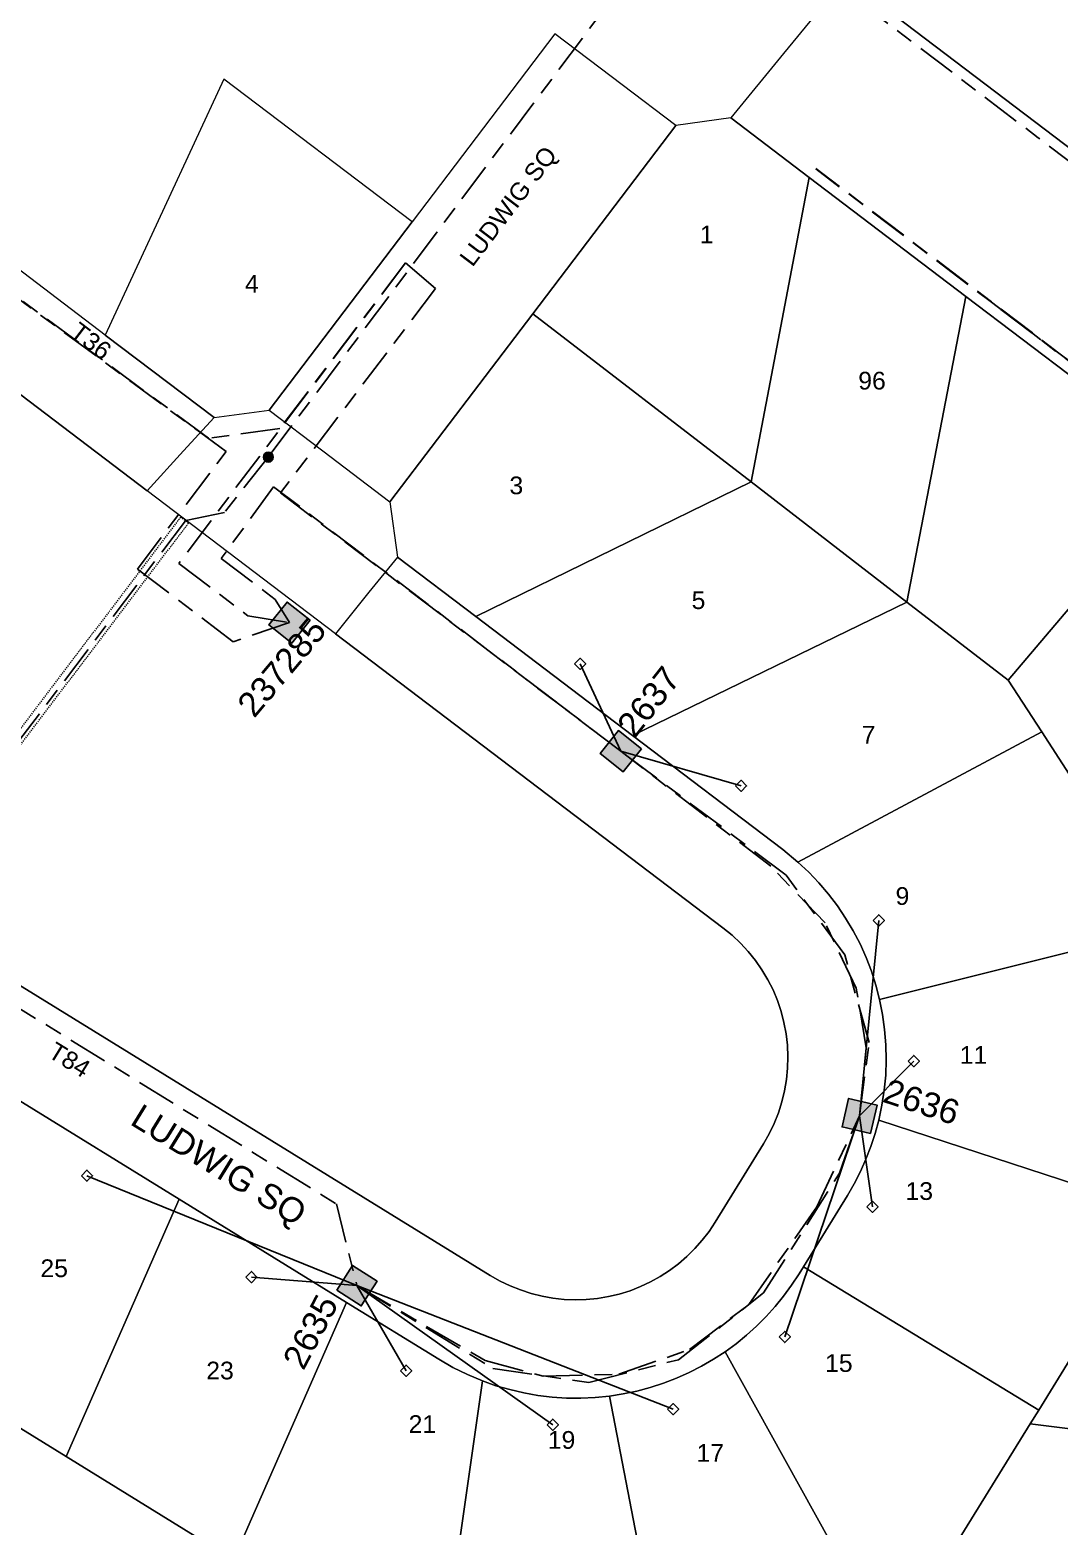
# Model space of a CAD drawing. Header units: metres. Extents: x 298351 to 299301, y 6265099 to 6266102.
# Drawn here: x 298739.9 to 298844.4, y 6265716.1 to 6265868.1 of the extents above; entities that cross this region are included whole.
import ezdxf
from ezdxf.enums import TextEntityAlignment as Align

# ---------------------------------------------------------------- set-up
doc = ezdxf.new("R2010")
doc.units = ezdxf.units.M
for name, pattern in [('Cable Exist UG', [8.2, 4, -1.2, 1.8, -1.2]), ('HIDDEN', [0.375, 0.25, -0.125]), ('HIDDEN2', [0.1875, 0.125, -0.0625])]:
    doc.linetypes.add(name, pattern=pattern)
doc.layers.get('0').update_dxf_attribs({"color": 6})
for name, color, linetype, lineweight in [('Cadastre Land Parcels_SP_EXT', 9, 'Continuous', 5), ('Cadastre Other Property_SP_EXT', 9, 'HIDDEN', 5), ('Cadastre Roads_SP_EXT', 9, 'Continuous', 5)]:
    doc.layers.add(name, color=color, linetype=linetype, lineweight=lineweight)
for name, color, linetype in [('Equip_HV_EXT', 7, 'Continuous'), ('Mains_HV_EXT', 7, 'Continuous'), ('Mains_LV_EXT', 7, 'Continuous'), ('Mains_SL_EXT', 7, 'Continuous'), ('Notes_LV_MISC', 7, 'Continuous'), ('Services_SP_EXT', 7, 'Continuous'), ('SupportsUG_SP_LV_SL_EXT', 7, 'Continuous'), ('UG_Details_SP_MISC', 7, 'Continuous')]:
    doc.layers.add(name, color=color, linetype=linetype)
doc.layers.get('0').freeze()
doc.styles.add('COLUMN_LABEL', font='arial.ttf')
doc.styles.add('POLE_LABEL', font='arial.ttf')
doc.styles.get("Standard").update_dxf_attribs({"font": 'arial.ttf'})

# ---------------------------------------------------------------- blocks, each defined once
blk = doc.blocks.new('COLUMN_EXT')
blk.add_hatch(color=256).paths.add_polyline_path([(-1.49, 1.48), (-1.49, -1.49), (1.48, -1.49), (1.48, 1.48)])
blk.add_lwpolyline([(-1.49, -1.49), (1.48, -1.49), (1.48, 1.48), (-1.49, 1.48)], close=True)
for tag, height, style, flags, p in [('ASSET_NUM', 2.5, 'COLUMN_LABEL', 8, (2, 2)), ('STRUCTURE_PLANT_NUMBER', 0.2, 'POLE_LABEL', 9, (1.81, 0.03)), ('STREET_CODE', 0.2, 'COLUMN_LABEL', 9, (1.81, -0.2))]:
    blk.add_attdef(tag, text='', height=height, dxfattribs=dict(style=style, flags=flags)).set_placement(p, align=Align.MIDDLE_LEFT)
at = {"flags": 9}
for tag, p in [('COLUMN_TYPE', (1.81, -0.4)), ('OWNED_BY', (1.81, -0.6)), ('STATE', (1.81, -0.8)), ('USAGE', (1.81, -1)), ('STREETNAME', (1.81, -1.6)), ('LEGEND', (1.81, -1.2)), ('LOCATION', (1.81, -1.4)), ('SUBURB', (1.81, -1.8)), ('NOTES', (1.81, -2))]:
    blk.add_attdef(tag, text='', height=0.2, dxfattribs=at).set_placement(p, align=Align.MIDDLE_LEFT)
at = {"flags": 1}
blk.add_attdef('Z', (1.81, -2.35), '', height=0.2, dxfattribs=at)
blk = doc.blocks.new('CCP_EXT')
at = {"flags": 9}
for tag, p in [('LIFE_SUPPORT', (0, -1.6)), ('STATE', (0, -1.8)), ('NOTES', (0, -2))]:
    blk.add_attdef(tag, text='', height=0.2, dxfattribs=at).set_placement(p, align=Align.MIDDLE_LEFT)
blk.add_wipeout([(0, 0.57), (0.57, 0), (0, -0.57), (-0.57, 0)])
blk.add_lwpolyline([(-0.57, 0), (0, 0.57), (0.57, 0), (0, -0.57), (-0.57, 0)])
at = {"flags": 1}
blk.add_attdef('Z', (0, 0), '', height=0.2, dxfattribs=at)
at = {"flags": 9}
for tag, p in [('CCP_TYPE', (0, 0)), ('CONSTRUCTED_VOLTAGE', (0, -0.2)), ('OPERATING_VOLTAGE', (0, -0.6)), ('ORIENTATION', (0, -0.8)), ('OWNED_BY', (0, -1)), ('NO_PHASES', (0, -0.4)), ('USAGE', (0, -1.2)), ('LEGEND', (0, -1.4))]:
    blk.add_attdef(tag, text='', height=0.2, dxfattribs=at).set_placement(p, align=Align.MIDDLE_LEFT)
blk = doc.blocks.new('CONNECTOR_NODE_EXT')
h = blk.add_hatch(color=256)
edge = h.paths.add_edge_path()
edge.add_arc((0, 0), 0.5, 0, 360)
blk.add_circle((0, 0), 0.5)
at = {"flags": 1}
blk.add_attdef('Z', (0, 0), '', height=0.2, dxfattribs=at)
at = {"flags": 9}
for tag, p in [('CONNECTOR_TYPE', (0, 0)), ('CONSTRUCTED_VOLTAGE', (0, -0.2)), ('OPERATING_VOLTAGE', (0, -0.6)), ('ORIENTATION', (0, -0.8)), ('SUBTYPE', (0, -1)), ('NO_PHASES', (0, -0.4)), ('USAGE', (0, -1.2)), ('NOTES', (0, -1.4))]:
    blk.add_attdef(tag, text='', height=0.2, dxfattribs=at).set_placement(p, align=Align.MIDDLE_LEFT)

msp = doc.modelspace()

# ---------------------------------------------------------------- linework, layer by layer
at = {"layer": 'Cadastre Land Parcels_SP_EXT', "linetype": 'Continuous'}
for points in [[(298822.72, 6265873.39), (298863.22, 6265842.65)], [(298700.33, 6265794.76), (298786.62, 6265741.57), (298787.64, 6265741.01), (298788.66, 6265740.52), (298789.71, 6265740.1), (298790.79, 6265739.75), (298791.89, 6265739.47), (298793, 6265739.27), (298794.13, 6265739.15), (298795.26, 6265739.1), (298796.39, 6265739.13), (298797.52, 6265739.24), (298798.64, 6265739.43), (298799.74, 6265739.69), (298800.83, 6265740.03), (298801.88, 6265740.44), (298802.91, 6265740.92), (298803.9, 6265741.47), (298804.85, 6265742.08), (298805.76, 6265742.76), (298806.62, 6265743.5), (298807.42, 6265744.3), (298808.17, 6265745.15), (298808.86, 6265746.05), (298809.49, 6265746.99), (298814.4, 6265754.94), (298814.97, 6265755.96), (298815.48, 6265757.01), (298815.91, 6265758.09), (298816.26, 6265759.2), (298816.53, 6265760.33), (298816.72, 6265761.48), (298816.84, 6265762.64), (298816.87, 6265763.8), (298816.82, 6265764.97), (298816.68, 6265766.13), (298816.47, 6265767.27), (298816.18, 6265768.4), (298815.81, 6265769.5), (298815.36, 6265770.58), (298814.83, 6265771.62), (298814.24, 6265772.62), (298813.58, 6265773.58), (298812.85, 6265774.49), (298812.06, 6265775.34), (298811.21, 6265776.14), (298810.26, 6265776.88), (298770.91, 6265806.76), (298751.77, 6265821.29), (298751.77, 6265821.29), (298730.32, 6265837.58)], [(298760.55, 6265712.7), (298743.53, 6265723.2), (298726.5, 6265733.7), (298726.5, 6265733.7), (298709.46, 6265744.19), (298684.65, 6265703.98)]]:
    msp.add_lwpolyline(points, dxfattribs=at)
for points in [[(298778.69, 6265848.59), (298759.58, 6265863.1), (298747.51, 6265837.1), (298758.57, 6265828.71), (298764.18, 6265829.47), (298778.69, 6265848.59)], [(298819.03, 6265853.11), (298811.07, 6265859.16), (298805.47, 6265858.39), (298790.95, 6265839.27), (298813.13, 6265822.18), (298819.03, 6265853.11)], [(298834.96, 6265841.02), (298819.03, 6265853.11), (298813.13, 6265822.18), (298828.96, 6265809.96), (298834.96, 6265841.02)], [(298857.47, 6265823.5), (298855.73, 6265825.06), (298853.94, 6265826.56), (298852.11, 6265828), (298834.96, 6265841.02), (298828.96, 6265809.96), (298839.26, 6265802.03), (298857.47, 6265823.5)], [(298813.13, 6265822.18), (298790.95, 6265839.27), (298776.44, 6265820.16), (298777.2, 6265814.55), (298785.17, 6265808.51), (298813.13, 6265822.18)], [(298873.38, 6265802.06), (298871.15, 6265806.06), (298869.91, 6265808.2), (298868.59, 6265810.29), (298867.21, 6265812.34), (298865.75, 6265814.34), (298864.22, 6265816.28), (298862.63, 6265818.17), (298860.97, 6265820.01), (298859.25, 6265821.78), (298857.47, 6265823.5), (298839.26, 6265802.03), (298842.67, 6265796.79), (298846.51, 6265790.88), (298873.38, 6265802.06)], [(298828.96, 6265809.96), (298813.13, 6265822.18), (298785.17, 6265808.51), (298801.1, 6265796.41), (298828.96, 6265809.96)], [(298842.67, 6265796.79), (298839.26, 6265802.03), (298828.96, 6265809.96), (298801.1, 6265796.41), (298816.35, 6265784.84), (298817.89, 6265783.57), (298842.67, 6265796.79)], [(298855.56, 6265776.95), (298846.51, 6265790.88), (298842.67, 6265796.79), (298817.89, 6265783.57), (298818.99, 6265782.54), (298820.03, 6265781.46), (298821, 6265780.31), (298821.91, 6265779.12), (298822.74, 6265777.87), (298823.51, 6265776.58), (298824.2, 6265775.25), (298824.82, 6265773.88), (298825.36, 6265772.48), (298825.81, 6265771.05), (298826.19, 6265769.6), (298855.56, 6265776.95)], [(298862.61, 6265760.75), (298855.56, 6265776.95), (298826.19, 6265769.6), (298826.49, 6265768.08), (298826.7, 6265766.55), (298826.83, 6265765.01), (298826.86, 6265763.47), (298826.81, 6265761.93), (298826.66, 6265760.39), (298826.43, 6265758.86), (298826.11, 6265757.35), (298854.74, 6265747.99), (298862.61, 6265760.75)], [(298755.02, 6265749.33), (298738.67, 6265759.41), (298726.5, 6265733.7), (298743.53, 6265723.2), (298755.02, 6265749.33)], [(298854.74, 6265747.99), (298826.11, 6265757.35), (298825.74, 6265756.01), (298825.31, 6265754.69), (298824.8, 6265753.4), (298824.24, 6265752.13), (298823.6, 6265750.89), (298822.91, 6265749.69), (298818.44, 6265742.46), (298842.35, 6265727.91), (298854.74, 6265747.99)], [(298772.04, 6265738.83), (298755.02, 6265749.33), (298743.53, 6265723.2), (298760.55, 6265712.7), (298772.04, 6265738.83)], [(298885.56, 6265737.83), (298854.74, 6265747.99), (298842.35, 6265727.91), (298841.48, 6265726.49), (298871.97, 6265722.69), (298873.02, 6265724.39), (298874.02, 6265725.95), (298875.08, 6265727.46), (298876.21, 6265728.93), (298877.39, 6265730.36), (298878.62, 6265731.74), (298879.91, 6265733.06), (298881.25, 6265734.34), (298882.64, 6265735.56), (298884.08, 6265736.72), (298885.56, 6265737.83)], [(298842.35, 6265727.91), (298818.44, 6265742.46), (298818, 6265741.74), (298817.25, 6265740.59), (298816.44, 6265739.48), (298815.58, 6265738.42), (298814.66, 6265737.4), (298813.69, 6265736.43), (298812.67, 6265735.51), (298811.61, 6265734.64), (298810.5, 6265733.83), (298827.31, 6265703.51), (298829.14, 6265706.49), (298841.48, 6265726.49), (298842.35, 6265727.91)], [(298785.83, 6265730.87), (298784.31, 6265731.51), (298782.83, 6265732.24), (298781.4, 6265733.06), (298772.04, 6265738.83), (298760.55, 6265712.7), (298781.41, 6265699.84), (298785.83, 6265730.87)], [(298827.31, 6265703.51), (298810.5, 6265733.83), (298809.31, 6265733.06), (298808.09, 6265732.35), (298806.84, 6265731.71), (298805.54, 6265731.13), (298804.23, 6265730.62), (298802.88, 6265730.19), (298801.52, 6265729.82), (298800.13, 6265729.54), (298798.74, 6265729.3), (298806.04, 6265691.61), (298817.61, 6265687.76), (298827.31, 6265703.51)], [(298798.74, 6265729.3), (298797.29, 6265729.17), (298795.83, 6265729.11), (298794.37, 6265729.12), (298792.91, 6265729.22), (298791.46, 6265729.39), (298790.03, 6265729.64), (298788.61, 6265729.98), (298787.21, 6265730.38), (298785.83, 6265730.87), (298781.41, 6265699.84), (298806.04, 6265691.61), (298798.74, 6265729.3)], [(298871.97, 6265722.69), (298841.48, 6265726.49), (298829.14, 6265706.49), (298862.93, 6265707.63), (298863.84, 6265709.41), (298864.84, 6265711.14), (298871.97, 6265722.69)]]:
    msp.add_lwpolyline(points, close=True, dxfattribs=at)
at = {"layer": 'Cadastre Other Property_SP_EXT', "linetype": 'HIDDEN2'}
msp.add_lwpolyline([(298726.26, 6265778.79), (298755.98, 6265818), (298755.18, 6265818.61), (298725.41, 6265779.32), (298726.26, 6265778.79)], close=True, dxfattribs=at)
at = {"layer": 'Cadastre Roads_SP_EXT', "linetype": 'Continuous'}
for points in [[(298863.22, 6265842.65), (298822.72, 6265873.39), (298816.42, 6265865.69), (298811.07, 6265859.16), (298819.03, 6265853.11), (298834.96, 6265841.02), (298852.11, 6265828)], [(298730.32, 6265837.58), (298751.77, 6265821.29), (298755.48, 6265825.34), (298758.57, 6265828.71), (298747.51, 6265837.1), (298736.36, 6265845.57)]]:
    msp.add_lwpolyline(points, dxfattribs=at)
msp.add_lwpolyline([(298805.47, 6265858.39), (298800.03, 6265862.52), (298793.2, 6265867.7), (298778.69, 6265848.59), (298764.18, 6265829.47), (298769.61, 6265825.34), (298776.44, 6265820.16), (298790.95, 6265839.27), (298805.47, 6265858.39)], close=True, dxfattribs=at)
at = {"layer": 'Mains_HV_EXT', "linetype": 'Cable Exist UG'}
msp.add_lwpolyline([(298764.08, 6265824.7), (298799.39, 6265871.8)], dxfattribs=at)
at = {"layer": 'Mains_LV_EXT', "linetype": 'Cable Exist UG'}
msp.add_lwpolyline([(298778.03, 6265844.43), (298765.27, 6265827.61), (298758.02, 6265826.62), (298731.05, 6265846.5), (298724.58, 6265848.61), (298719.06, 6265848.96)], dxfattribs=at)
at = {"layer": 'Mains_SL_EXT', "linetype": 'Cable Exist UG'}
for points in [[(298766.23, 6265807.89), (298760.52, 6265805.95), (298750.79, 6265813.33), (298759.79, 6265825.26), (298730.82, 6265846.58), (298724.58, 6265848.61), (298719.06, 6265848.96)], [(298778.03, 6265844.43), (298754.99, 6265813.91), (298762, 6265808.59), (298766.23, 6265807.89)]]:
    msp.add_lwpolyline(points, dxfattribs=at)
at = {"layer": 'Notes_LV_MISC', "color": 7, "linetype": 'Cable Exist UG', "flags": 128}
msp.add_lwpolyline([(298860.68, 6265821.71), (298854.67, 6265827.43), (298852.69, 6265828.98), (298844.22, 6265835.41), (298835.65, 6265841.92), (298819.72, 6265854.01)], dxfattribs=at)
at = {"layer": 'UG_Details_SP_MISC', "color": 7, "linetype": 'Cable Exist UG', "flags": 128}
for points in [[(298872.14, 6265833.34), (298869.5, 6265835.9), (298866.6, 6265838.51), (298863.57, 6265840.98), (298862.55, 6265841.79), (298842.31, 6265857.15), (298822.06, 6265872.52)], [(298860.66, 6265821.69), (298854.64, 6265827.41), (298852.67, 6265828.95), (298844.2, 6265835.38), (298835.63, 6265841.89), (298819.7, 6265853.99)], [(298837, 6265840.86), (298843.59, 6265835.86), (298852.05, 6265829.44), (298857.52, 6265824.85), (298860.68, 6265821.71)]]:
    msp.add_lwpolyline(points, dxfattribs=at)

# ---------------------------------------------------------------- block references
at = {"layer": 'Equip_HV_EXT'}
msp.add_blockref('CONNECTOR_NODE_EXT', (298764.08, 6265824.7), dxfattribs=at)
at = {"layer": 'SupportsUG_SP_LV_SL_EXT'}
ref = msp.add_blockref('COLUMN_EXT', (298766.23, 6265807.89), dxfattribs=dict(at, rotation=141.5931267259002))
ref.add_attrib('ASSET_NUM', '237285', dxfattribs={"layer": '0', "height": 2.5, "rotation": 49.9861, "style": 'COLUMN_LABEL'}).set_placement((298768.23, 6265808.64), align=Align.TOP_RIGHT)
ref = msp.add_blockref('COLUMN_EXT', (298799.89, 6265794.83), dxfattribs=dict(at, rotation=141.595127530899))
ref.add_attrib('ASSET_NUM', '2637', dxfattribs={"layer": '0', "height": 2.5, "rotation": 51.7038, "style": 'COLUMN_LABEL'}).set_placement((298801.89, 6265795.58), align=Align.BOTTOM_LEFT)
ref = msp.add_blockref('COLUMN_EXT', (298824.15, 6265757.78), dxfattribs=dict(at, rotation=76.8809320815623))
ref.add_attrib('ASSET_NUM', '2636', dxfattribs={"layer": '0', "height": 2.5, "rotation": 341.843, "style": 'COLUMN_LABEL'}).set_placement((298826.15, 6265758.53), align=Align.BOTTOM_LEFT)
ref = msp.add_blockref('COLUMN_EXT', (298773.09, 6265740.54), dxfattribs=dict(at, rotation=327.2172102545224))
ref.add_attrib('ASSET_NUM', '2635', dxfattribs={"layer": '0', "height": 2.5, "rotation": 62.2554, "style": 'COLUMN_LABEL'}).set_placement((298769.06, 6265739.88), align=Align.TOP_RIGHT)

# ---------------------------------------------------------------- texts
at = {"layer": 'Cadastre Land Parcels_SP_EXT'}
for s, p in [('1', (298807.93, 6265846.42)), ('4', (298761.71, 6265841.4)), ('96', (298824.02, 6265831.57)), ('3', (298788.58, 6265820.93)), ('5', (298807.09, 6265809.27)), ('7', (298824.37, 6265795.6)), ('9', (298827.81, 6265779.22)), ('11', (298834.33, 6265763.08)), ('13', (298828.82, 6265749.25)), ('25', (298740.93, 6265741.41)), ('15', (298820.65, 6265731.78)), ('23', (298757.78, 6265731.02)), ('21', (298778.34, 6265725.58)), ('19', (298792.48, 6265723.97)), ('17', (298807.59, 6265722.65))]:
    msp.add_text(s, height=1.8, dxfattribs=at).set_placement(p)
at = {"layer": 'Cadastre Roads_SP_EXT'}
msp.add_text('LUDWIG SQ', height=1.8, rotation=52.7938, dxfattribs=at).set_placement((298784.82, 6265843.93))
at = {"layer": 'Cadastre Roads_SP_EXT', "color": 1}
msp.add_text('LUDWIG SQ', height=2.5, rotation=328.3421, dxfattribs=at).set_placement((298749.92, 6265756.99))
at = {"layer": 'Mains_LV_EXT'}
for s, rotation, p in [('T36', 322.484, (298743.81, 6265837.1)), ('T84', 328.349, (298741.57, 6265763.85))]:
    msp.add_text(s, height=1.8, rotation=rotation, dxfattribs=at).set_placement(p)

# ---------------------------------------------------------------- next in the draw order: block references
at = {"layer": 'Services_SP_EXT'}
for p in [(298795.76, 6265803.7), (298812.11, 6265791.31), (298826.1, 6265777.64), (298829.66, 6265763.35), (298745.66, 6265751.71), (298825.46, 6265748.55), (298762.36, 6265741.41), (298816.55, 6265735.33), (298778.08, 6265731.9), (298805.21, 6265728), (298792.98, 6265726.41)]:
    msp.add_blockref('CCP_EXT', p, dxfattribs=at)

# ---------------------------------------------------------------- next in the draw order: linework, layer by layer
at = {"layer": 'Cadastre Roads_SP_EXT', "linetype": 'Continuous'}
msp.add_lwpolyline([(298738.67, 6265759.41), (298755.02, 6265749.33), (298772.04, 6265738.83), (298781.4, 6265733.06), (298782.83, 6265732.24), (298784.31, 6265731.51), (298785.83, 6265730.87), (298787.21, 6265730.38), (298788.61, 6265729.98), (298790.03, 6265729.64), (298791.46, 6265729.39), (298792.91, 6265729.22), (298794.37, 6265729.12), (298795.83, 6265729.11), (298797.29, 6265729.17), (298798.74, 6265729.3), (298800.13, 6265729.54), (298801.52, 6265729.82), (298802.88, 6265730.19), (298804.23, 6265730.62), (298805.54, 6265731.13), (298806.84, 6265731.71), (298808.09, 6265732.35), (298809.31, 6265733.06), (298810.5, 6265733.83), (298811.61, 6265734.64), (298812.67, 6265735.51), (298813.69, 6265736.43), (298814.66, 6265737.4), (298815.58, 6265738.42), (298816.44, 6265739.48), (298817.25, 6265740.59), (298818, 6265741.74), (298818.44, 6265742.46), (298822.91, 6265749.69), (298823.6, 6265750.89), (298824.24, 6265752.13), (298824.8, 6265753.4), (298825.31, 6265754.69), (298825.74, 6265756.01), (298826.11, 6265757.35), (298826.43, 6265758.86), (298826.66, 6265760.39), (298826.81, 6265761.93), (298826.86, 6265763.47), (298826.83, 6265765.01), (298826.7, 6265766.55), (298826.49, 6265768.08), (298826.19, 6265769.6), (298825.81, 6265771.05), (298825.36, 6265772.48), (298824.82, 6265773.88), (298824.2, 6265775.25), (298823.51, 6265776.58), (298822.74, 6265777.87), (298821.91, 6265779.12), (298821, 6265780.31), (298820.03, 6265781.46), (298818.99, 6265782.54), (298817.89, 6265783.57), (298816.35, 6265784.84), (298801.1, 6265796.41), (298785.17, 6265808.51), (298777.2, 6265814.55), (298774.31, 6265810.97), (298770.91, 6265806.76), (298810.26, 6265776.88), (298811.21, 6265776.14), (298812.06, 6265775.34), (298812.85, 6265774.49), (298813.58, 6265773.58), (298814.24, 6265772.62), (298814.83, 6265771.62), (298815.36, 6265770.58), (298815.81, 6265769.5), (298816.18, 6265768.4), (298816.47, 6265767.27), (298816.68, 6265766.13), (298816.82, 6265764.97), (298816.87, 6265763.8), (298816.84, 6265762.64), (298816.72, 6265761.48), (298816.53, 6265760.33), (298816.26, 6265759.2), (298815.91, 6265758.09), (298815.48, 6265757.01), (298814.97, 6265755.96), (298814.4, 6265754.94), (298809.49, 6265746.99), (298808.86, 6265746.05), (298808.17, 6265745.15), (298807.42, 6265744.3), (298806.62, 6265743.5), (298805.76, 6265742.76), (298804.85, 6265742.08), (298803.9, 6265741.47), (298802.91, 6265740.92), (298801.88, 6265740.44), (298800.83, 6265740.03), (298799.74, 6265739.69), (298798.64, 6265739.43), (298797.52, 6265739.24), (298796.39, 6265739.13), (298795.26, 6265739.1), (298794.13, 6265739.15), (298793, 6265739.27), (298791.89, 6265739.47), (298790.79, 6265739.75), (298789.71, 6265740.1), (298788.66, 6265740.52), (298787.64, 6265741.01), (298786.62, 6265741.57), (298700.33, 6265794.76)], dxfattribs=at)
at = {"layer": 'Mains_HV_EXT', "linetype": 'Cable Exist UG'}
msp.add_lwpolyline([(298764.08, 6265824.7), (298759.62, 6265819.08), (298755.67, 6265818.24), (298726.02, 6265779.05), (298720.79, 6265770.59), (298709.22, 6265744.34), (298684.4, 6265704.21), (298683, 6265701.75), (298649.9, 6265722.01), (298638.59, 6265706.95)], dxfattribs=at)
at = {"layer": 'Mains_LV_EXT', "linetype": 'Cable Exist UG'}
for points in [[(298778.03, 6265844.43), (298781.08, 6265841.82), (298765.32, 6265821.07), (298799.89, 6265794.83)], [(298824.15, 6265757.78), (298824.83, 6265764.71), (298823.81, 6265770.77), (298820.65, 6265777.4), (298815.14, 6265783.14), (298799.89, 6265794.83)], [(298723.08, 6265778.39), (298771, 6265748.85), (298773.09, 6265740.54)], [(298773.09, 6265740.54), (298786.11, 6265732.93), (298792.01, 6265731.35), (298799.69, 6265731.55), (298806.87, 6265734.05), (298812.89, 6265738.61), (298819.81, 6265748.56), (298824.15, 6265757.78)]]:
    msp.add_lwpolyline(points, dxfattribs=at)
at = {"layer": 'Mains_SL_EXT', "linetype": 'Cable Exist UG'}
for points in [[(298799.89, 6265794.83), (298764.62, 6265821.69), (298759.3, 6265814.4), (298764.78, 6265810.25), (298766.23, 6265807.89)], [(298824.15, 6265757.78), (298825.12, 6265765.25), (298822.64, 6265774.13), (298816.69, 6265782.25), (298799.89, 6265794.83)], [(298773.09, 6265740.54), (298786.89, 6265732.14), (298796.64, 6265730.7), (298805.77, 6265733.02), (298814.4, 6265739.81), (298822.13, 6265751.97), (298824.15, 6265757.78)]]:
    msp.add_lwpolyline(points, dxfattribs=at)
at = {"layer": 'Services_SP_EXT'}
for points in [[(298795.76, 6265803.7), (298799.89, 6265794.83)], [(298812.11, 6265791.31), (298799.89, 6265794.83)], [(298826.1, 6265777.64), (298824.15, 6265757.78)], [(298829.66, 6265763.35), (298824.15, 6265757.78)], [(298816.55, 6265735.33), (298824.15, 6265757.78)], [(298825.46, 6265748.55), (298824.15, 6265757.78)], [(298745.66, 6265751.71), (298773.09, 6265740.54)], [(298762.36, 6265741.41), (298773.09, 6265740.54)], [(298778.08, 6265731.9), (298773.09, 6265740.54)], [(298792.98, 6265726.41), (298773.09, 6265740.54)], [(298805.21, 6265728), (298773.09, 6265740.54)]]:
    msp.add_lwpolyline(points, dxfattribs=at)

doc.saveas('drawing.dxf')
